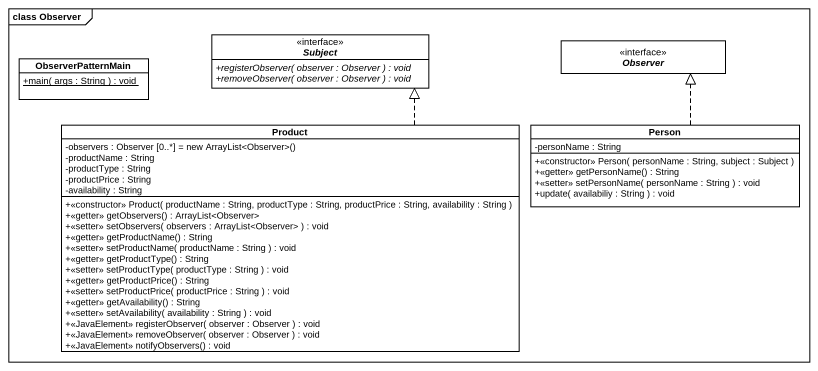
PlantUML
@startuml
mainframe class Observer
hide circle
hide empty members
skinparam classAttributeIconSize 0
class ObserverPatternMain {
  {static} +main( args : String ) : void
}
interface Subject {
  {abstract} +registerObserver( observer : Observer ) : void
  {abstract} +removeObserver( observer : Observer ) : void
}
interface Observer
class Product {
  {field} -observers : Observer [0..*] = new ArrayList<Observer>()
  -productName : String
  -productType : String
  -productPrice : String
  -availability : String
  +<<constructor>> Product( productName : String, productType : String, productPrice : String, availability : String )
  +<<getter>> getObservers() : ArrayList<Observer>
  +<<setter>> setObservers( observers : ArrayList<Observer> ) : void
  +<<getter>> getProductName() : String
  +<<setter>> setProductName( productName : String ) : void
  +<<getter>> getProductType() : String
  +<<setter>> setProductType( productType : String ) : void
  +<<getter>> getProductPrice() : String
  +<<setter>> setProductPrice( productPrice : String ) : void
  +<<getter>> getAvailability() : String
  +<<setter>> setAvailability( availability : String ) : void
  +<<JavaElement>> registerObserver( observer : Observer ) : void
  +<<JavaElement>> removeObserver( observer : Observer ) : void
  +<<JavaElement>> notifyObservers() : void
}
class "Person" as Person_ {
  -personName : String
  +<<constructor>> Person( personName : String, subject : Subject )
  +<<getter>> getPersonName() : String
  +<<setter>> setPersonName( personName : String ) : void
  +update( availabiliy : String ) : void
}
Product .up.|> Subject
Person_ .up.|> Observer
@enduml
